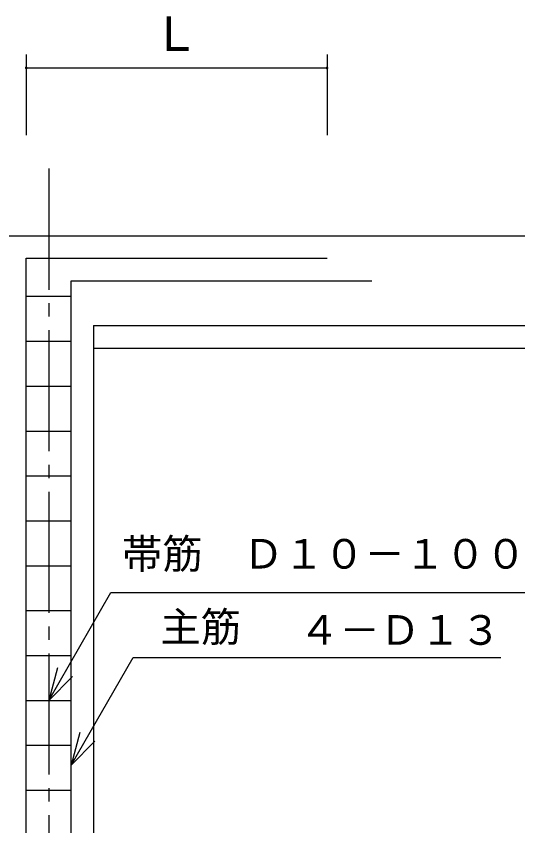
# Model space of a CAD drawing. Units: millimetres, scale not verified. Extents: x -8910 to 8910, y -6308 to 6308.
# Drawn here: x 160 to 1278, y 1114 to 2917 of the extents above; entities that cross this region are included whole.
import ezdxf
from ezdxf.enums import TextEntityAlignment as Align

# ---------------------------------------------------------------- set-up
doc = ezdxf.new("R2010")
doc.units = ezdxf.units.MM
doc.header["$LTSCALE"] = 30
doc.linetypes.add('CHAIN2', pattern=[12, 9, -1, 1, -1])
doc.layers.add('0-1_製作', color=5, linetype='Continuous', lineweight=25)
doc.layers.add('1-3_00クル-フ-0躯体', color=5, linetype='Continuous', lineweight=25)
doc.styles.add('ＭＳ ゴシック', font='')
doc.styles.get('ＭＳ ゴシック').set_extended_font_data('MS Gothic')

msp = doc.modelspace()

# ---------------------------------------------------------------- linework, layer by layer
at = {"layer": '0-1_製作', "color": 2, "linetype": 'CHAIN2'}
msp.add_line((232.66, 2578.13), (232.66, -227.86), dxfattribs=at)
at = {"layer": '0-1_製作', "color": 2}
for p, q in [((-228.83, 2428.13), (2972.74, 2428.13)), ((332.66, 2228.13), (2532.66, 2228.13)), ((332.66, 2228.13), (332.66, 238.15)), ((352.66, 2228.13), (352.66, 2227.36)), ((332.66, 2178.13), (2532.66, 2178.13)), ((232.66, 1393.4), (371.23, 1633.4)), ((371.23, 1633.4), (1446.24, 1633.4)), ((282.66, 1249.35), (421.23, 1489.36)), ((421.23, 1489.36), (1239.47, 1489.36)), ((252.07, 1465.85), (232.66, 1393.4)), ((232.66, 1393.4), (285.7, 1446.44)), ((302.08, 1321.8), (282.66, 1249.35)), ((282.66, 1249.35), (335.7, 1302.39))]:
    msp.add_line(p, q, dxfattribs=at)
at = {"layer": '0-1_製作', "color": 3}
for p, q in [((182.66, 88.15), (182.66, 2378.13)), ((182.66, 2378.13), (852.66, 2378.13)), ((182.66, 2293.4), (282.66, 2293.4)), ((182.66, 2193.4), (282.66, 2193.4)), ((182.66, 2093.4), (282.66, 2093.4)), ((182.66, 1993.4), (282.66, 1993.4)), ((182.66, 1893.4), (282.66, 1893.4)), ((182.66, 1793.4), (282.66, 1793.4)), ((182.66, 1693.4), (282.66, 1693.4)), ((182.66, 1593.4), (282.66, 1593.4)), ((182.66, 1493.4), (282.66, 1493.4)), ((182.66, 1393.4), (282.66, 1393.4)), ((182.66, 1293.4), (282.66, 1293.4)), ((182.66, 1193.4), (282.66, 1193.4))]:
    msp.add_line(p, q, dxfattribs=at)
msp.add_lwpolyline([(282.66, 138.16), (282.66, 2328.13), (952.66, 2328.13)], dxfattribs=at)
at = {"layer": '1-3_00クル-フ-0躯体', "color": 2}
for p, q in [((182.66, 2831.92), (182.66, 2652.26)), ((852.66, 2831.92), (852.66, 2652.26)), ((182.66, 2801.92), (852.66, 2801.92))]:
    msp.add_line(p, q, dxfattribs=at)
at = {"layer": '1-3_00クル-フ-0躯体'}
for points in [[(179.66, 2801.92), (179.67, 2802.11), (182.66, 2801.92)], [(182.66, 2798.92), (179.66, 2801.92), (182.66, 2801.92)], [(182.66, 2798.92), (179.69, 2801.55), (179.66, 2801.92)], [(182.66, 2801.92), (179.67, 2802.11), (179.72, 2802.48)], [(182.66, 2798.92), (179.76, 2801.18), (179.69, 2801.55)], [(182.66, 2801.92), (179.72, 2802.48), (179.81, 2802.85)], [(182.66, 2798.92), (179.87, 2800.82), (179.76, 2801.18)], [(182.66, 2801.92), (179.81, 2802.85), (179.95, 2803.2)], [(182.66, 2798.92), (180.03, 2800.48), (179.87, 2800.82)], [(182.66, 2801.92), (179.95, 2803.2), (180.13, 2803.53)], [(182.66, 2798.92), (180.23, 2800.16), (180.03, 2800.48)], [(182.66, 2801.92), (180.13, 2803.53), (180.35, 2803.83)], [(182.66, 2798.92), (180.48, 2799.87), (180.23, 2800.16)], [(182.66, 2801.92), (180.35, 2803.83), (180.61, 2804.11)], [(182.66, 2798.92), (180.75, 2799.61), (180.48, 2799.87)], [(182.66, 2801.92), (180.61, 2804.11), (180.9, 2804.35)], [(182.66, 2798.92), (181.05, 2799.39), (180.75, 2799.61)], [(182.66, 2801.92), (180.9, 2804.35), (181.22, 2804.55)], [(182.66, 2798.92), (181.38, 2799.21), (181.05, 2799.39)], [(182.66, 2801.92), (181.22, 2804.55), (181.56, 2804.71)], [(182.66, 2798.92), (181.73, 2799.07), (181.38, 2799.21)], [(182.66, 2801.92), (181.56, 2804.71), (181.92, 2804.83)], [(182.66, 2798.92), (182.1, 2798.97), (181.73, 2799.07)], [(182.66, 2801.92), (181.92, 2804.83), (182.29, 2804.9)], [(182.66, 2798.92), (182.47, 2798.93), (182.1, 2798.97)], [(182.66, 2801.92), (182.29, 2804.9), (182.66, 2804.92)], [(183.22, 2804.87), (182.66, 2804.92), (182.85, 2804.92)], [(183.22, 2804.87), (182.66, 2801.92), (182.66, 2804.92)], [(183.59, 2804.77), (182.66, 2801.92), (183.22, 2804.87)], [(183.94, 2804.64), (182.66, 2801.92), (183.59, 2804.77)], [(184.27, 2804.45), (182.66, 2801.92), (183.94, 2804.64)], [(184.57, 2804.23), (182.66, 2801.92), (184.27, 2804.45)], [(184.85, 2803.97), (182.66, 2801.92), (184.57, 2804.23)], [(185.09, 2803.68), (182.66, 2801.92), (184.85, 2803.97)], [(185.29, 2803.37), (182.66, 2801.92), (185.09, 2803.68)], [(185.45, 2803.03), (182.66, 2801.92), (185.29, 2803.37)], [(185.57, 2802.67), (182.66, 2801.92), (185.45, 2803.03)], [(185.64, 2802.3), (182.66, 2801.92), (185.57, 2802.67)], [(185.66, 2801.92), (182.66, 2801.92), (185.64, 2802.3)], [(185.66, 2801.73), (182.66, 2801.92), (185.66, 2801.92)], [(185.61, 2801.36), (182.66, 2801.92), (185.66, 2801.73)], [(185.61, 2801.36), (182.66, 2798.92), (182.66, 2801.92)], [(185.52, 2800.99), (182.66, 2798.92), (185.61, 2801.36)], [(185.38, 2800.64), (182.66, 2798.92), (185.52, 2800.99)], [(185.19, 2800.31), (182.66, 2798.92), (185.38, 2800.64)], [(184.97, 2800.01), (182.66, 2798.92), (185.19, 2800.31)], [(184.72, 2799.73), (182.66, 2798.92), (184.97, 2800.01)], [(184.43, 2799.49), (182.66, 2798.92), (184.72, 2799.73)], [(184.11, 2799.29), (182.66, 2798.92), (184.43, 2799.49)], [(183.77, 2799.13), (182.66, 2798.92), (184.11, 2799.29)], [(183.41, 2799.02), (182.66, 2798.92), (183.77, 2799.13)], [(183.04, 2798.94), (182.66, 2798.92), (183.41, 2799.02)], [(849.66, 2801.92), (849.72, 2802.48), (852.66, 2801.92)], [(849.66, 2801.92), (849.67, 2802.11), (849.72, 2802.48)], [(852.66, 2798.92), (849.66, 2801.92), (852.66, 2801.92)], [(852.66, 2798.92), (849.69, 2801.55), (849.66, 2801.92)], [(852.66, 2798.92), (849.76, 2801.18), (849.69, 2801.55)], [(852.66, 2801.92), (849.72, 2802.48), (849.81, 2802.85)], [(852.66, 2798.92), (849.87, 2800.82), (849.76, 2801.18)], [(852.66, 2801.92), (849.81, 2802.85), (849.95, 2803.2)], [(852.66, 2798.92), (850.03, 2800.48), (849.87, 2800.82)], [(852.66, 2801.92), (849.95, 2803.2), (850.13, 2803.53)], [(852.66, 2798.92), (850.24, 2800.16), (850.03, 2800.48)], [(852.66, 2801.92), (850.13, 2803.53), (850.35, 2803.83)], [(852.66, 2798.92), (850.48, 2799.87), (850.24, 2800.16)], [(852.66, 2801.92), (850.35, 2803.83), (850.61, 2804.11)], [(852.66, 2798.92), (850.75, 2799.61), (850.48, 2799.87)], [(852.66, 2801.92), (850.61, 2804.11), (850.9, 2804.35)], [(852.66, 2798.92), (851.06, 2799.39), (850.75, 2799.61)], [(852.66, 2801.92), (850.9, 2804.35), (851.22, 2804.55)], [(852.47, 2798.93), (851.06, 2799.39), (852.66, 2798.92)], [(852.47, 2798.93), (851.39, 2799.21), (851.06, 2799.39)], [(852.66, 2801.92), (851.22, 2804.55), (851.56, 2804.71)], [(852.1, 2798.97), (851.39, 2799.21), (852.47, 2798.93)], [(852.1, 2798.97), (851.74, 2799.07), (851.39, 2799.21)], [(852.66, 2801.92), (851.56, 2804.71), (851.92, 2804.83)], [(852.66, 2801.92), (851.92, 2804.83), (852.29, 2804.9)], [(852.66, 2801.92), (852.29, 2804.9), (852.66, 2804.92)], [(854.27, 2804.45), (852.66, 2804.92), (852.85, 2804.92)], [(854.58, 2804.23), (852.66, 2804.92), (854.27, 2804.45)], [(854.58, 2804.23), (852.66, 2801.92), (852.66, 2804.92)], [(854.85, 2803.97), (852.66, 2801.92), (854.58, 2804.23)], [(855.09, 2803.68), (852.66, 2801.92), (854.85, 2803.97)], [(855.29, 2803.37), (852.66, 2801.92), (855.09, 2803.68)], [(855.45, 2803.03), (852.66, 2801.92), (855.29, 2803.37)], [(855.57, 2802.67), (852.66, 2801.92), (855.45, 2803.03)], [(855.64, 2802.3), (852.66, 2801.92), (855.57, 2802.67)], [(855.66, 2801.92), (852.66, 2801.92), (855.64, 2802.3)], [(855.66, 2801.73), (852.66, 2801.92), (855.66, 2801.92)], [(855.61, 2801.36), (852.66, 2801.92), (855.66, 2801.73)], [(855.52, 2800.99), (852.66, 2801.92), (855.61, 2801.36)], [(855.52, 2800.99), (852.66, 2798.92), (852.66, 2801.92)], [(855.38, 2800.64), (852.66, 2798.92), (855.52, 2800.99)], [(855.2, 2800.31), (852.66, 2798.92), (855.38, 2800.64)], [(854.97, 2800.01), (852.66, 2798.92), (855.2, 2800.31)], [(854.72, 2799.73), (852.66, 2798.92), (854.97, 2800.01)], [(854.43, 2799.49), (852.66, 2798.92), (854.72, 2799.73)], [(854.11, 2799.29), (852.66, 2798.92), (854.43, 2799.49)], [(853.77, 2799.13), (852.66, 2798.92), (854.11, 2799.29)], [(853.41, 2799.02), (852.66, 2798.92), (853.77, 2799.13)], [(853.04, 2798.94), (852.66, 2798.92), (853.41, 2799.02)], [(853.94, 2804.64), (852.85, 2804.92), (853.22, 2804.87)], [(854.27, 2804.45), (852.85, 2804.92), (853.94, 2804.64)], [(853.94, 2804.64), (853.22, 2804.87), (853.59, 2804.77)]]:
    msp.add_solid(points, dxfattribs=at)

# ---------------------------------------------------------------- texts
at = {"layer": '0-1_製作', "color": 4, "style": 'ＭＳ ゴシック'}
for s, p in [('帯筋\u3000Ｄ１０－１００＠', (395.83, 1667.15)), ('主筋', (481.23, 1504.36)), ('４－Ｄ１３', (790.24, 1497.51))]:
    msp.add_text(s, height=65.98, dxfattribs=at).set_placement(p, align=Align.BOTTOM_LEFT)
at = {"layer": '1-3_00クル-フ-0躯体', "color": 4, "style": 'ＭＳ ゴシック'}
msp.add_text('Ｌ', height=76.98, dxfattribs=at).set_placement((463.5, 2816.92), align=Align.BOTTOM_LEFT)

doc.saveas('drawing.dxf')
